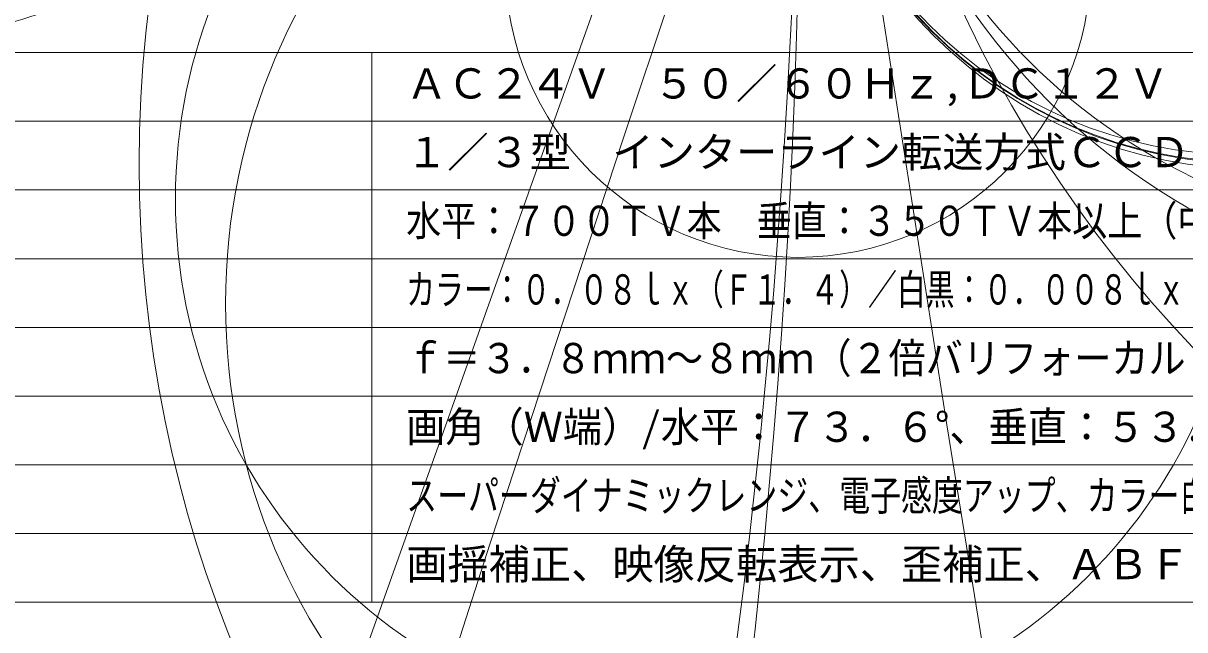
# Model space of a CAD drawing. Units: millimetres, scale not verified. Extents: x -44853 to 41500, y -28607 to 52813.
# Drawn here: x -48 to 36.5, y -58.5 to -14.4 of the extents above; entities that cross this region are included whole.
import ezdxf
from ezdxf.enums import TextEntityAlignment as Align

# ---------------------------------------------------------------- set-up
doc = ezdxf.new("R2010")
doc.units = ezdxf.units.MM
doc.header["$LTSCALE"] = 0.125
doc.layers.add('0-1_MOJI1', color=7, linetype='Continuous')
doc.layers.add('0-2_WAKU', color=1, linetype='Continuous', lineweight=18)
doc.layers.add('0-5_GAIKEI', color=1, linetype='Continuous', lineweight=18)
doc.styles.add('ＭＳ ゴシック', font='')
doc.styles.get('ＭＳ ゴシック').set_extended_font_data('MS Gothic')

msp = doc.modelspace()

# ---------------------------------------------------------------- linework, layer by layer
at = {"layer": '0-2_WAKU', "color": 4}
for p, q in [((62.3422, -16.5009), (-62.6578, -16.5009)), ((-22.6578, -56.5009), (-22.6578, -16.5009)), ((-62.6578, -56.5009), (62.3422, -56.5009))]:
    msp.add_line(p, q, dxfattribs=at)
at = {"layer": '0-2_WAKU'}
for p, q in [((-62.6578, -21.5009), (62.3422, -21.5009)), ((-62.6578, -26.5009), (62.3422, -26.5009)), ((-62.6578, -31.5009), (62.3422, -31.5009)), ((-62.6578, -36.5009), (62.3422, -36.5009)), ((-62.6578, -41.5009), (62.3422, -41.5009)), ((-62.6578, -46.5009), (62.3422, -46.5009)), ((-62.6578, -51.5009), (62.3422, -51.5009))]:
    msp.add_line(p, q, dxfattribs=at)
at = {"layer": '0-5_GAIKEI'}
for centre, radius in [((-16028.7582, 23988.4427), 28824.5057), ((13279.6406, 2084.6556), 13428.1945), ((20122.6806, -7229.252), 21377.6929), ((4822.3035, -1623.6054), 5083.8501), ((-560.6851, 13.6089), 569.2069), ((-557.1287, 2.926), 565.6499), ((103.4634, 25.3585), 91.7546), ((53.4553, -24.5885), 93.0376), ((60.8057, 14.231), 48.4415), ((56.0262, 13.7231), 43.6387), ((-57.6138, 16.657), 32.1774), ((41.7286, 8.2233), 33.2349), ((41.3178, 8.2365), 32.8241), ((41.2289, 8.228), 32.7312), ((40.6664, 8.2293), 32.1687), ((1.9284, -27.1577), 38.8666), ((12.6826, -34.7945), 45.9752), ((8.3346, -10.1122), 21.2929)]:
    msp.add_circle(centre, radius, dxfattribs=at)

# ---------------------------------------------------------------- texts
at = {"layer": '0-1_MOJI1', "style": 'ＭＳ ゴシック'}
for s, p in [('ＡＣ２４Ｖ\u3000５０／６０Ｈｚ,ＤＣ１２Ｖ', (-20.1578, -20.5009)), ('１／３型\u3000インターライン転送方式ＣＣＤ', (-20.1578, -25.5009)), ('画揺補正、映像反転表示、歪補正、ＡＢＦ', (-20.1578, -55.5009))]:
    msp.add_text(s, height=2.199, dxfattribs=at).set_placement(p, align=Align.BOTTOM_LEFT)
for s, width, p in [('水平：７００ＴＶ本\u3000垂直：３５０ＴＶ本以上（中心部）', 0.85, (-20.1578, -30.5009)), ('カラー：０．０８ｌｘ（Ｆ１．４）／白黒：０．００８ｌｘ（Ｆ１．４）', 0.7, (-20.1578, -35.5009)), ('ｆ＝３．８ｍｍ～８ｍｍ（２倍バリフォーカルレンズ）', 0.9, (-20.1578, -40.5009)), ('画角（Ｗ端）/水平：７３．６°、垂直：５３．４°', 0.95, (-20.1578, -45.5009)), ('スーパーダイナミックレンジ、電子感度アップ、カラー白黒切換、', 0.75, (-20.1578, -50.5009))]:
    msp.add_text(s, height=2.199, dxfattribs=dict(at, width=width)).set_placement(p, align=Align.BOTTOM_LEFT)

doc.saveas('drawing.dxf')
